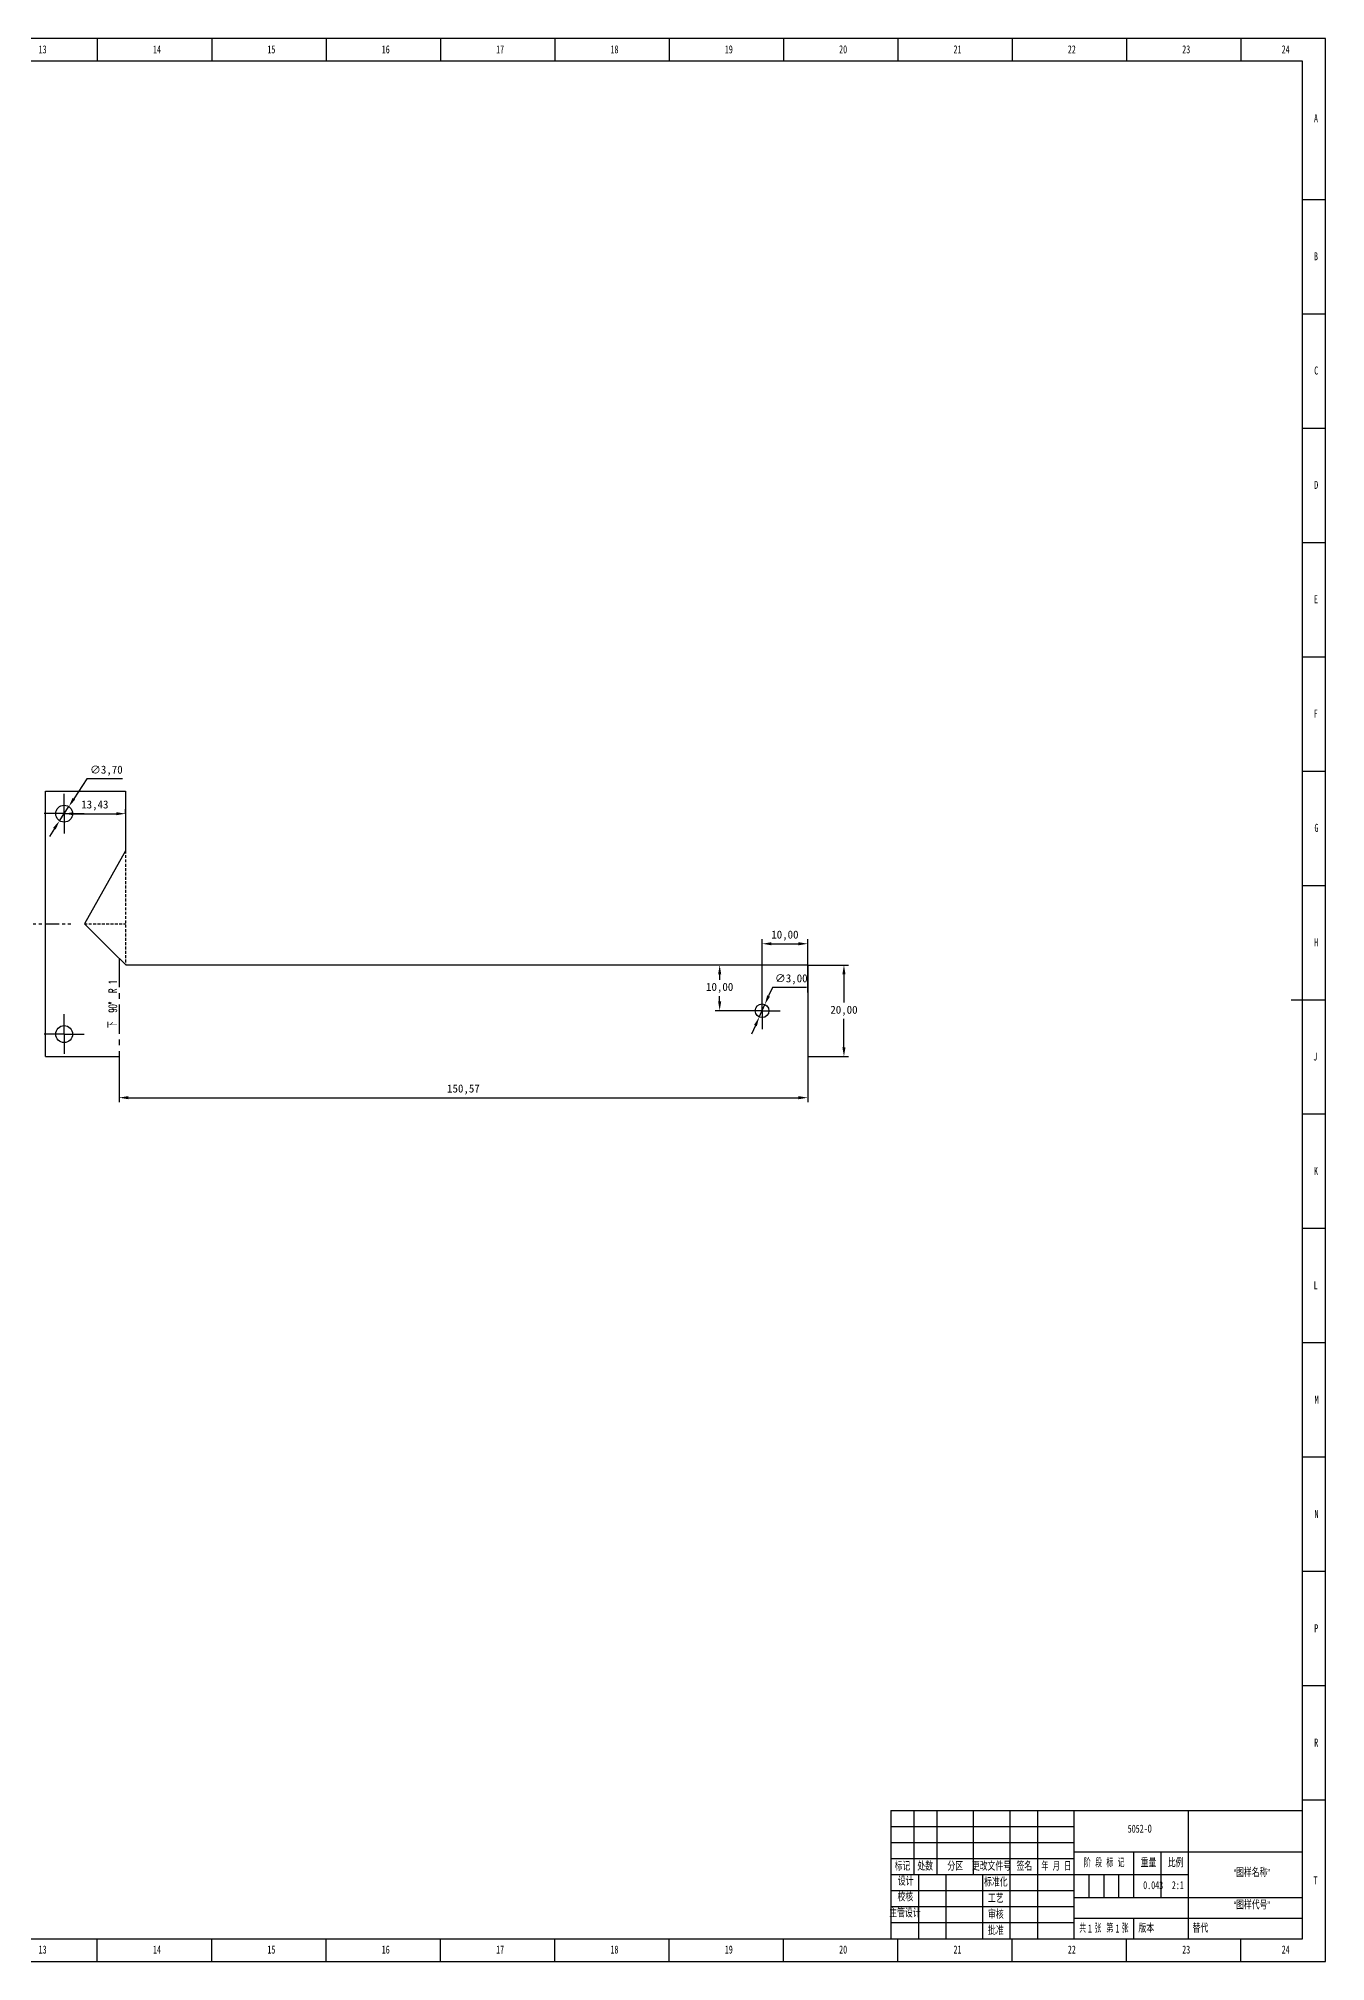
# Model space of a CAD drawing. Header units: millimetres. Extents: x 0 to 594, y 0 to 421.
# Drawn here: x 313.1 to 594.5, y 0 to 420.5 of the extents above; entities that cross this region are included whole.
import ezdxf

# ---------------------------------------------------------------- set-up
doc = ezdxf.new("R2010")
doc.units = ezdxf.units.MM
doc.header["$LTSCALE"] = 0.5
doc.header["$PDSIZE"] = -1
for name, pattern in [('CENTERX2', [20.32, 12.7, -2.54, 2.54, -2.54]), ('HIDDEN', [1.905, 1.27, -0.635]), ('PHANTOM', [12.7, 6.35, -1.27, 1.27, -1.27, 1.27, -1.27])]:
    doc.linetypes.add(name, pattern=pattern)
for name, color, linetype in [('10', 7, 'Continuous'), ('5', 7, 'Continuous'), ('9', 7, 'Continuous'), ('SLD-0', 7, 'Continuous')]:
    doc.layers.add(name, color=color, linetype=linetype)
doc.styles.add('SLDTEXTSTYLE0', font='TXT', dxfattribs={"width": 0.7, "bigfont": 'bigfont'})
doc.styles.add('SLDTEXTSTYLE1', font='TXT', dxfattribs={"width": 0.6, "bigfont": 'bigfont'})
doc.styles.add('SLDTEXTSTYLE2', font='TXT', dxfattribs={"width": 0.614286, "bigfont": 'bigfont'})
doc.styles.add('SLDTEXTSTYLE3', font='TXT', dxfattribs={"width": 0.62, "bigfont": 'bigfont'})
doc.styles.add('SLDTEXTSTYLE5', font='TXT', dxfattribs={"width": 0.7})
doc.styles.add('SLDTEXTSTYLE6', font='TXT', dxfattribs={"width": 0.609091, "bigfont": 'bigfont'})
doc.dimstyles.new('ISO-25', dxfattribs={"dimtxt": 2.5, "dimasz": 2.5, "dimexe": 1.25, "dimexo": 0.625, "dimtad": 1, "dimtxsty": 'Standard', "dimcen": 2.5, "dimadec": 0, "dimazin": 0, "dimtfac": 1, "dimtmove": 0, "dimatfit": 3, "dimfxl": 1, "dimarcsym": 0})

# ---------------------------------------------------------------- blocks, each defined once
blk = doc.blocks.new('SW_CENTERMARKSYMBOL_0')
at = {"layer": '10', "color": 0}
for p, q in [((0, 2.5), (0, 4.35)), ((-2.5, 0), (-4.35, 0)), ((0, 0), (-2.5, 0)), ((0, 0), (0, 2.5)), ((0, 0), (0, -2.5)), ((0, 0), (2.5, 0)), ((2.5, 0), (4.35, 0)), ((0, -2.5), (0, -4.35))]:
    blk.add_line(p, q, dxfattribs=at)
blk = doc.blocks.new('SW_CENTERMARKSYMBOL_3')
at = {"layer": '10', "color": 0}
for p, q in [((0, 2.5), (0, 4.35)), ((-2.5, 0), (-4.35, 0)), ((0, 0), (-2.5, 0)), ((0, 0), (0, 2.5)), ((0, 0), (0, -2.5)), ((0, 0), (2.5, 0)), ((2.5, 0), (4.35, 0)), ((0, -2.5), (0, -4.35))]:
    blk.add_line(p, q, dxfattribs=at)
blk = doc.blocks.new('SW_CENTERMARKSYMBOL_4')
at = {"layer": '10', "color": 0}
for p, q in [((-2.5, 0), (-4, 0)), ((0, 0), (-2.5, 0)), ((0, 2.5), (0, 4)), ((0, 0), (0, 2.5)), ((0, 0), (0, -2.5)), ((0, 0), (2.5, 0)), ((2.5, 0), (4, 0)), ((0, -2.5), (0, -4))]:
    blk.add_line(p, q, dxfattribs=at)
blk = doc.blocks.new('SW_CENTERMARKSYMBOL_9')
at = {"layer": '10', "color": 0}
for p, q in [((0, 2.5), (0, 4.35)), ((-2.5, 0), (-4.35, 0)), ((0, 0), (-2.5, 0)), ((0, 0), (0, 2.5)), ((0, 0), (0, -2.5)), ((0, 0), (2.5, 0)), ((2.5, 0), (4.35, 0)), ((0, -2.5), (0, -4.35))]:
    blk.add_line(p, q, dxfattribs=at)
blk = doc.blocks.new('SW_CENTERMARKSYMBOL_12')
at = {"layer": '10', "color": 0}
for p, q in [((0, 2.5), (0, 4.35)), ((-2.5, 0), (-4.35, 0)), ((0, 0), (-2.5, 0)), ((0, 0), (0, 2.5)), ((0, 0), (0, -2.5)), ((0, 0), (2.5, 0)), ((2.5, 0), (4.35, 0)), ((0, -2.5), (0, -4.35))]:
    blk.add_line(p, q, dxfattribs=at)
blk = doc.blocks.new('SW_CENTERMARKSYMBOL_13')
at = {"layer": '10', "color": 0}
for p, q in [((-2.5, 0), (-4, 0)), ((0, 0), (-2.5, 0)), ((0, 2.5), (0, 4)), ((0, 0), (0, 2.5)), ((0, 0), (0, -2.5)), ((0, 0), (2.5, 0)), ((2.5, 0), (4, 0)), ((0, -2.5), (0, -4))]:
    blk.add_line(p, q, dxfattribs=at)
blk = doc.blocks.new('*D20')
at = {"color": 0, "lineweight": -2, "transparency": 16777216}
for p, q in [((481.31, 217.89), (490.22, 217.89)), ((489.22, 215.85), (489.22, 209.68)), ((489.22, 199.93), (489.22, 206.11)), ((481.31, 197.89), (490.22, 197.89))]:
    blk.add_line(p, q, dxfattribs=at)
at = {"color": 0, "transparency": 16777216}
for points in [[(488.88, 215.85), (489.56, 215.85), (489.22, 217.89)], [(488.88, 199.93), (489.56, 199.93), (489.22, 197.89)]]:
    blk.add_solid(points, dxfattribs=at)
at = {"layer": 'Defpoints', "color": 0, "transparency": 16777216}
for p in [(481.31, 217.89), (481.31, 197.89), (489.22, 197.89)]:
    blk.add_point(p, dxfattribs=at)
at = {"color": 0, "transparency": 16777216, "insert": (489.22, 207.89), "char_height": 1.75, "attachment_point": 5}
blk.add_mtext('20,00', dxfattribs=at)
blk = doc.blocks.new('*D23')
at = {"color": 0, "lineweight": -2, "transparency": 16777216}
for p, q in [((330.74, 197.89), (330.74, 187.89)), ((481.31, 197.89), (481.31, 187.89)), ((332.78, 188.89), (479.27, 188.89))]:
    blk.add_line(p, q, dxfattribs=at)
at = {"color": 0, "transparency": 16777216}
for points in [[(332.78, 189.23), (332.78, 188.55), (330.74, 188.89)], [(479.27, 189.23), (479.27, 188.55), (481.31, 188.89)]]:
    blk.add_solid(points, dxfattribs=at)
at = {"layer": 'Defpoints', "color": 0, "transparency": 16777216}
for p in [(330.74, 197.89), (481.31, 197.89), (481.31, 188.89)]:
    blk.add_point(p, dxfattribs=at)
at = {"color": 0, "transparency": 16777216, "insert": (406.03, 190.67), "char_height": 1.75, "attachment_point": 5}
blk.add_mtext('150,57', dxfattribs=at)
blk = doc.blocks.new('*D34')
at = {"color": 0, "linetype": 'Continuous', "lineweight": -2, "transparency": 16777216}
for p, q in [((323.71, 258.6), (320.87, 254.25)), ((331.47, 258.6), (323.71, 258.6)), ((317.74, 249.44), (319.76, 252.54)), ((316.62, 247.74), (315.51, 246.03))]:
    blk.add_line(p, q, dxfattribs=at)
at = {"color": 0, "linetype": 'Continuous', "transparency": 16777216}
for points in [[(320.59, 254.44), (321.16, 254.07), (319.76, 252.54)], [(316.34, 247.92), (316.91, 247.55), (317.74, 249.44)]]:
    blk.add_solid(points, dxfattribs=at)
at = {"layer": 'Defpoints', "color": 0, "linetype": 'Continuous', "transparency": 16777216}
for p in [(319.76, 252.54), (317.74, 249.44)]:
    blk.add_point(p, dxfattribs=at)
at = {"color": 0, "linetype": 'Continuous', "transparency": 16777216, "insert": (327.97, 260.39), "char_height": 1.75, "attachment_point": 5}
blk.add_mtext('∅3,70', dxfattribs=at)
blk = doc.blocks.new('*D38')
at = {"color": 0, "linetype": 'Continuous', "lineweight": -2, "transparency": 16777216}
for p, q in [((471.31, 211.89), (471.31, 223.55)), ((481.31, 211.89), (481.31, 223.55)), ((473.35, 222.55), (479.27, 222.55))]:
    blk.add_line(p, q, dxfattribs=at)
at = {"color": 0, "linetype": 'Continuous', "transparency": 16777216}
for points in [[(473.35, 222.89), (473.35, 222.21), (471.31, 222.55)], [(479.27, 222.89), (479.27, 222.21), (481.31, 222.55)]]:
    blk.add_solid(points, dxfattribs=at)
at = {"layer": 'Defpoints', "color": 0, "linetype": 'Continuous', "transparency": 16777216}
for p in [(481.31, 222.55), (471.31, 211.89), (481.31, 211.89)]:
    blk.add_point(p, dxfattribs=at)
at = {"color": 0, "linetype": 'Continuous', "transparency": 16777216, "insert": (476.31, 224.33), "char_height": 1.75, "attachment_point": 5}
blk.add_mtext('10,00', dxfattribs=at)
blk = doc.blocks.new('*D39')
at = {"color": 0, "linetype": 'Continuous', "lineweight": -2, "transparency": 16777216}
for p, q in [((467.31, 217.89), (461.05, 217.89)), ((462.05, 215.85), (462.05, 214.68)), ((462.05, 209.93), (462.05, 211.11)), ((467.31, 207.89), (461.05, 207.89))]:
    blk.add_line(p, q, dxfattribs=at)
at = {"color": 0, "linetype": 'Continuous', "transparency": 16777216}
for points in [[(461.71, 215.85), (462.39, 215.85), (462.05, 217.89)], [(461.71, 209.93), (462.39, 209.93), (462.05, 207.89)]]:
    blk.add_solid(points, dxfattribs=at)
at = {"layer": 'Defpoints', "color": 0, "linetype": 'Continuous', "transparency": 16777216}
for p in [(462.05, 217.89), (467.31, 217.89), (467.31, 207.89)]:
    blk.add_point(p, dxfattribs=at)
at = {"color": 0, "linetype": 'Continuous', "transparency": 16777216, "insert": (462.05, 212.89), "char_height": 1.75, "attachment_point": 5}
blk.add_mtext('10,00', dxfattribs=at)
blk = doc.blocks.new('*D40')
at = {"color": 0, "linetype": 'Continuous', "lineweight": -2, "transparency": 16777216}
for p, q in [((473.58, 212.99), (472.75, 211.13)), ((481.05, 212.99), (473.58, 212.99)), ((470.7, 206.52), (471.92, 209.26)), ((469.87, 204.66), (469.04, 202.8))]:
    blk.add_line(p, q, dxfattribs=at)
at = {"color": 0, "linetype": 'Continuous', "transparency": 16777216}
for points in [[(472.44, 211.27), (473.06, 210.99), (471.92, 209.26)], [(469.56, 204.8), (470.18, 204.52), (470.7, 206.52)]]:
    blk.add_solid(points, dxfattribs=at)
at = {"layer": 'Defpoints', "color": 0, "linetype": 'Continuous', "transparency": 16777216}
for p in [(470.7, 206.52), (471.92, 209.26)]:
    blk.add_point(p, dxfattribs=at)
at = {"color": 0, "linetype": 'Continuous', "transparency": 16777216, "insert": (477.7, 214.77), "char_height": 1.75, "attachment_point": 5}
blk.add_mtext('∅3,00', dxfattribs=at)
blk = doc.blocks.new('*D42')
at = {"color": 0, "linetype": 'Continuous', "lineweight": -2, "transparency": 16777216}
for p, q in [((318.75, 250.99), (318.75, 251.99)), ((320.79, 250.99), (330.13, 250.99)), ((332.17, 250.99), (332.17, 251.99))]:
    blk.add_line(p, q, dxfattribs=at)
at = {"color": 0, "linetype": 'Continuous', "transparency": 16777216}
for points in [[(320.79, 251.33), (320.79, 250.65), (318.75, 250.99)], [(330.13, 251.33), (330.13, 250.65), (332.17, 250.99)]]:
    blk.add_solid(points, dxfattribs=at)
at = {"layer": 'Defpoints', "color": 0, "linetype": 'Continuous', "transparency": 16777216}
for p in [(318.75, 250.99), (332.17, 250.99), (332.17, 250.99)]:
    blk.add_point(p, dxfattribs=at)
at = {"color": 0, "linetype": 'Continuous', "transparency": 16777216, "insert": (325.46, 252.78), "char_height": 1.75, "attachment_point": 5}
blk.add_mtext('13,43', dxfattribs=at)

msp = doc.modelspace()

# ---------------------------------------------------------------- linework, layer by layer
at = {"linetype": 'Continuous', "lineweight": 30}
for p, q in [((314.671, 197.894), (314.671, 255.894)), ((314.671, 255.894), (332.171, 255.894)), ((314.671, 197.894), (330.742, 197.894))]:
    msp.add_line(p, q, dxfattribs=at)
at = {"color": 7, "linetype": 'Continuous', "lineweight": 30}
for p, q in [((332.171, 255.894), (332.171, 242.894)), ((332.171, 242.894), (323.171, 226.894)), ((329.171, 220.894), (323.171, 226.894)), ((481.313, 217.894), (332.313, 217.894)), ((481.313, 217.894), (481.313, 197.894))]:
    msp.add_line(p, q, dxfattribs=at)
at = {"linetype": 'HIDDEN'}
for p, q in [((332.171, 242.894), (332.171, 218.029)), ((323.171, 226.894), (332.171, 226.894))]:
    msp.add_line(p, q, dxfattribs=at)
at = {"linetype": 'PHANTOM'}
msp.add_line((308.144, 226.894), (320.762, 226.894), dxfattribs=at)
at = {"color": 7, "linetype": 'Continuous', "lineweight": 25}
msp.add_line((332.313, 217.894), (329.171, 220.894), dxfattribs=at)
at = {"color": 7, "linetype": 'CENTERX2'}
msp.add_line((330.742, 219.394), (330.742, 197.894), dxfattribs=at)
at = {"color": 7, "linetype": 'Continuous', "lineweight": 25}
for centre, radius in [((318.746, 250.994), 1.85), ((471.313, 207.894), 1.5), ((318.746, 202.794), 1.85)]:
    msp.add_circle(centre, radius, dxfattribs=at)
at = {"layer": '5', "color": 7}
for p, q in [((594.5, 420.5), (0, 420.5)), ((594.5, 0), (594.5, 420.5)), ((499.5, 29.5), (539.5, 29.5)), ((499.5, 26), (539.5, 26)), ((542.75, 19), (542.75, 14)), ((546, 19), (546, 14)), ((549.25, 19), (549.25, 14)), ((0, 0), (594.5, 0))]:
    msp.add_line(p, q, dxfattribs=at)
at = {"layer": '5'}
for p, q in [((326, 420.5), (326, 415.525)), ((351, 420.5), (351, 415.525)), ((376, 420.5), (376, 415.525)), ((401, 420.5), (401, 415.525)), ((426, 420.5), (426, 415.525)), ((451, 420.5), (451, 415.525)), ((476, 420.5), (476, 415.525)), ((501, 420.5), (501, 415.525)), ((526, 420.5), (526, 415.525)), ((551, 420.5), (551, 415.525)), ((576, 420.5), (576, 415.525)), ((594.5, 385.25), (589.5, 385.25)), ((594.5, 360.25), (589.5, 360.25)), ((594.5, 335.25), (589.5, 335.25)), ((594.5, 310.25), (589.5, 310.25)), ((594.5, 285.25), (589.5, 285.25)), ((594.5, 260.25), (589.5, 260.25)), ((594.5, 235.25), (589.5, 235.25)), ((594.5, 185.25), (589.5, 185.25)), ((594.5, 160.25), (589.5, 160.25)), ((594.5, 135.25), (589.5, 135.25)), ((594.5, 110.25), (589.5, 110.25)), ((594.5, 85.25), (589.5, 85.25)), ((594.5, 60.25), (589.5, 60.25)), ((594.5, 35.25), (589.5, 35.25)), ((326, 0), (326, 5)), ((351, 0), (351, 5)), ((376, 0), (376, 5)), ((401, 0), (401, 5)), ((426, 0), (426, 5)), ((451, 0), (451, 5)), ((476, 0), (476, 5)), ((501, 0), (501, 5)), ((526, 0), (526, 5)), ((551, 0), (551, 5)), ((576, 0), (576, 5))]:
    msp.add_line(p, q, dxfattribs=at)
at = {"layer": '5', "color": 7, "lineweight": 25}
for p, q in [((589.5, 415.525), (12.5, 415.525)), ((589.5, 5), (589.5, 415.525)), ((499.5, 33), (589.5, 33)), ((499.5, 33), (499.5, 5)), ((504.5, 33), (504.5, 19)), ((509.5, 33), (509.5, 19)), ((517.5, 33), (517.5, 19)), ((525.5, 33), (525.5, 5)), ((531.5, 33), (531.5, 5)), ((539.5, 33), (539.5, 5)), ((564.5, 33), (564.5, 19)), ((499.5, 22.5), (539.5, 22.5)), ((539.5, 24), (589.5, 24)), ((552.5, 24), (552.5, 14)), ((558.5, 24), (558.5, 14)), ((499.5, 19), (564.5, 19)), ((505.5, 19), (505.5, 5)), ((511.5, 19), (511.5, 5)), ((519.5, 19), (519.5, 5)), ((564.5, 19), (564.5, 5)), ((499.5, 15.5), (539.5, 15.5)), ((539.5, 14), (589.5, 14)), ((499.5, 12), (539.5, 12)), ((499.5, 8.5), (539.5, 8.5)), ((539.503, 9.491), (589.5, 9.491)), ((0, 5), (589.5, 5))]:
    msp.add_line(p, q, dxfattribs=at)
at = {"layer": '5', "lineweight": 25}
for p, q in [((594.5, 210.25), (587, 210.25)), ((552.5, 9.491), (552.5, 5))]:
    msp.add_line(p, q, dxfattribs=at)

# ---------------------------------------------------------------- block references
at = {"layer": '10'}
for name, p in [('SW_CENTERMARKSYMBOL_3', (318.746, 250.994)), ('SW_CENTERMARKSYMBOL_12', (318.746, 250.994)), ('SW_CENTERMARKSYMBOL_4', (471.313, 207.894)), ('SW_CENTERMARKSYMBOL_13', (471.313, 207.894)), ('SW_CENTERMARKSYMBOL_0', (318.746, 202.794)), ('SW_CENTERMARKSYMBOL_9', (318.746, 202.794))]:
    msp.add_blockref(name, p, dxfattribs=at)

# ---------------------------------------------------------------- texts
at = {"color": 7, "linetype": 'Continuous', "lineweight": 0, "insert": (328.504, 209.353), "char_height": 1.75, "attachment_point": 2, "rotation": 90, "style": 'SLDTEXTSTYLE6'}
msp.add_mtext('下  90°  R 1', dxfattribs=at)
at = {"layer": '10', "char_height": 1.75}
for s, insert, attachment_point, style in [('13', (314.044, 418.997), 2, 'SLDTEXTSTYLE5'), ('14', (339.044, 418.997), 2, 'SLDTEXTSTYLE5'), ('15', (364.044, 418.997), 2, 'SLDTEXTSTYLE5'), ('16', (389.046, 418.997), 2, 'SLDTEXTSTYLE5'), ('17', (414.046, 418.997), 2, 'SLDTEXTSTYLE5'), ('18', (439.046, 418.997), 2, 'SLDTEXTSTYLE5'), ('19', (464.046, 418.997), 2, 'SLDTEXTSTYLE5'), ('20', (489.044, 418.997), 2, 'SLDTEXTSTYLE5'), ('21', (514.044, 418.997), 2, 'SLDTEXTSTYLE5'), ('22', (539.044, 418.997), 2, 'SLDTEXTSTYLE5'), ('23', (564.044, 418.997), 2, 'SLDTEXTSTYLE5'), ('24', (585.794, 418.997), 2, 'SLDTEXTSTYLE5'), ('A', (592.41, 403.892), 2, 'SLDTEXTSTYLE5'), ('B', (592.41, 373.747), 2, 'SLDTEXTSTYLE5'), ('C', (592.464, 348.767), 2, 'SLDTEXTSTYLE5'), ('D', (592.465, 323.747), 2, 'SLDTEXTSTYLE5'), ('E', (592.409, 298.767), 2, 'SLDTEXTSTYLE5'), ('F', (592.362, 273.747), 2, 'SLDTEXTSTYLE5'), ('G', (592.52, 248.767), 2, 'SLDTEXTSTYLE5'), ('H', (592.465, 223.747), 2, 'SLDTEXTSTYLE5'), ('J', (592.258, 198.767), 2, 'SLDTEXTSTYLE5'), ('K', (592.41, 173.747), 2, 'SLDTEXTSTYLE5'), ('L', (592.34, 148.767), 2, 'SLDTEXTSTYLE5'), ('M', (592.549, 123.747), 2, 'SLDTEXTSTYLE5'), ('N', (592.524, 98.767), 2, 'SLDTEXTSTYLE5'), ('P', (592.472, 73.747), 2, 'SLDTEXTSTYLE5'), ('R', (592.465, 48.767), 2, 'SLDTEXTSTYLE5'), ('5052-O', (553.88, 29.929), 2, 'SLDTEXTSTYLE5'), ('0.043', (556.822, 17.579), 2, 'SLDTEXTSTYLE5'), ('“图样名称”', (578.366, 20.255), 2, 'SLDTEXTSTYLE0'), ('T', (592.328, 18.622), 2, 'SLDTEXTSTYLE5'), ('校核', (502.638, 14.928), 2, 'SLDTEXTSTYLE0'), ('“图样代号”', (578.367, 13.183), 2, 'SLDTEXTSTYLE0'), ('主管设计', (502.562, 11.415), 2, 'SLDTEXTSTYLE0'), ('1', (542.555, 8.094), 1, 'SLDTEXTSTYLE5'), ('1', (548.568, 8.094), 1, 'SLDTEXTSTYLE5'), ('13', (314.044, 3.497), 2, 'SLDTEXTSTYLE5'), ('14', (339.044, 3.497), 2, 'SLDTEXTSTYLE5'), ('15', (364.044, 3.497), 2, 'SLDTEXTSTYLE5'), ('16', (389.046, 3.497), 2, 'SLDTEXTSTYLE5'), ('17', (414.046, 3.497), 2, 'SLDTEXTSTYLE5'), ('18', (439.046, 3.497), 2, 'SLDTEXTSTYLE5'), ('19', (464.046, 3.497), 2, 'SLDTEXTSTYLE5'), ('20', (489.044, 3.497), 2, 'SLDTEXTSTYLE5'), ('21', (514.044, 3.497), 2, 'SLDTEXTSTYLE5'), ('22', (539.044, 3.497), 2, 'SLDTEXTSTYLE5'), ('23', (564.044, 3.497), 2, 'SLDTEXTSTYLE5'), ('24', (585.794, 3.497), 2, 'SLDTEXTSTYLE5')]:
    msp.add_mtext(s, dxfattribs=dict(at, insert=insert, attachment_point=attachment_point, style=style))
at = {"layer": '10', "color": 7, "insert": (555.313, 8.094), "char_height": 1.75, "attachment_point": 2, "style": 'SLDTEXTSTYLE0'}
msp.add_mtext('版本', dxfattribs=at)
at = {"layer": '9', "color": 7, "char_height": 1.75, "attachment_point": 2}
for s, insert, style in [('标记', (502.013, 21.653), 'SLDTEXTSTYLE0'), ('处数', (506.976, 21.653), 'SLDTEXTSTYLE0'), ('分区', (513.545, 21.653), 'SLDTEXTSTYLE0'), ('更改文件号', (521.468, 21.653), 'SLDTEXTSTYLE0'), ('签名', (528.659, 21.653), 'SLDTEXTSTYLE0'), ('年 月 日', (535.641, 21.653), 'SLDTEXTSTYLE3'), ('阶 段 标 记', (546.107, 22.405), 'SLDTEXTSTYLE2'), ('重量', (555.788, 22.405), 'SLDTEXTSTYLE0'), ('比例', (561.73, 22.405), 'SLDTEXTSTYLE0'), ('设计', (502.713, 18.383), 'SLDTEXTSTYLE0'), ('标准化', (522.428, 18.179), 'SLDTEXTSTYLE0'), ('工艺', (522.428, 14.615), 'SLDTEXTSTYLE0'), ('审核', (522.428, 11.125), 'SLDTEXTSTYLE0'), ('批准', (522.428, 7.608), 'SLDTEXTSTYLE0'), ('共  张', (543.082, 8.094), 'SLDTEXTSTYLE1'), ('第  张', (549.028, 8.094), 'SLDTEXTSTYLE1')]:
    msp.add_mtext(s, dxfattribs=dict(at, insert=insert, style=style))
at = {"layer": 'SLD-0', "char_height": 1.75}
for s, insert, attachment_point, style in [('2:1', (562.219, 17.579), 2, 'SLDTEXTSTYLE5'), ('替代', (565.426, 8.094), 1, 'SLDTEXTSTYLE0')]:
    msp.add_mtext(s, dxfattribs=dict(at, insert=insert, attachment_point=attachment_point, style=style))

# ---------------------------------------------------------------- dimensions: what is measured, and where the dimension line sits
at = {"linetype": 'Continuous'}
for p1, p2, picture, middle in [((317.736, 249.444), (319.757, 252.543), '*D34', (327.972, 258.605)), ((470.703, 206.523), (471.923, 209.264), '*D40', (477.7, 212.991))]:
    dim = msp.add_diameter_dim_2p(p1=p1, p2=p2, dimstyle='ISO-25', override={"dimtxt": 1.75, "dimasz": 2.04, "dimexe": 1, "dimexo": 0, "dimgap": 0.762, "dimtih": 1, "dimtoh": 1, "dimzin": 0, "dimadec": 2, "dimtzin": 0}, dxfattribs=at)
    dim.commit()
    dim.dimension.update_dxf_attribs({"geometry": picture, "text_midpoint": middle, "dimtype": 163})
for base, p1, p2, picture, middle in [((332.171359945, 250.99363763), (318.746359945, 250.99363763), (332.171359945, 250.99363763), '*D42', (325.458859945, 252.776470963)), ((481.313, 222.551), (471.313, 211.894), (481.313, 211.894), '*D38', (476.313, 224.334))]:
    dim = msp.add_linear_dim(base=base, p1=p1, p2=p2, dimstyle='ISO-25', override={"dimtxt": 1.75, "dimasz": 2.04, "dimexe": 1, "dimexo": 0, "dimgap": 0.762, "dimtih": 1, "dimtoh": 1, "dimzin": 0, "dimadec": 2, "dimtzin": 0}, dxfattribs=at)
    dim.commit()
    dim.dimension.update_dxf_attribs({"geometry": picture, "text_midpoint": middle})
dim = msp.add_linear_dim(base=(462.051, 217.894), p1=(467.313, 207.894), p2=(467.313, 217.894), angle=90, dimstyle='ISO-25', override={"dimtxt": 1.75, "dimasz": 2.04, "dimexe": 1, "dimexo": 0, "dimgap": 0.762, "dimtih": 1, "dimtoh": 1, "dimzin": 0, "dimadec": 2, "dimtzin": 0}, dxfattribs=at)
dim.commit()
dim.dimension.update_dxf_attribs({"geometry": '*D39', "text_midpoint": (462.051, 212.894)})
dim = msp.add_linear_dim(base=(489.22, 197.894), p1=(481.313, 217.894), p2=(481.313, 197.894), angle=90, dimstyle='ISO-25', override={"dimtxt": 1.75, "dimasz": 2.04, "dimexe": 1, "dimexo": 0, "dimgap": 0.762, "dimtih": 1, "dimtoh": 1, "dimzin": 0, "dimadec": 2, "dimtzin": 0})
dim.commit()
dim.dimension.update_dxf_attribs({"geometry": '*D20', "text_midpoint": (489.22, 207.894)})
dim = msp.add_linear_dim(base=(481.313, 188.885), p1=(330.742, 197.894), p2=(481.313, 197.894), dimstyle='ISO-25', override={"dimtxt": 1.75, "dimasz": 2.04, "dimexe": 1, "dimexo": 0, "dimgap": 0.762, "dimtih": 1, "dimtoh": 1, "dimzin": 0, "dimadec": 2, "dimtzin": 0})
dim.commit()
dim.dimension.update_dxf_attribs({"geometry": '*D23', "text_midpoint": (406.028, 190.668)})

doc.saveas('drawing.dxf')
